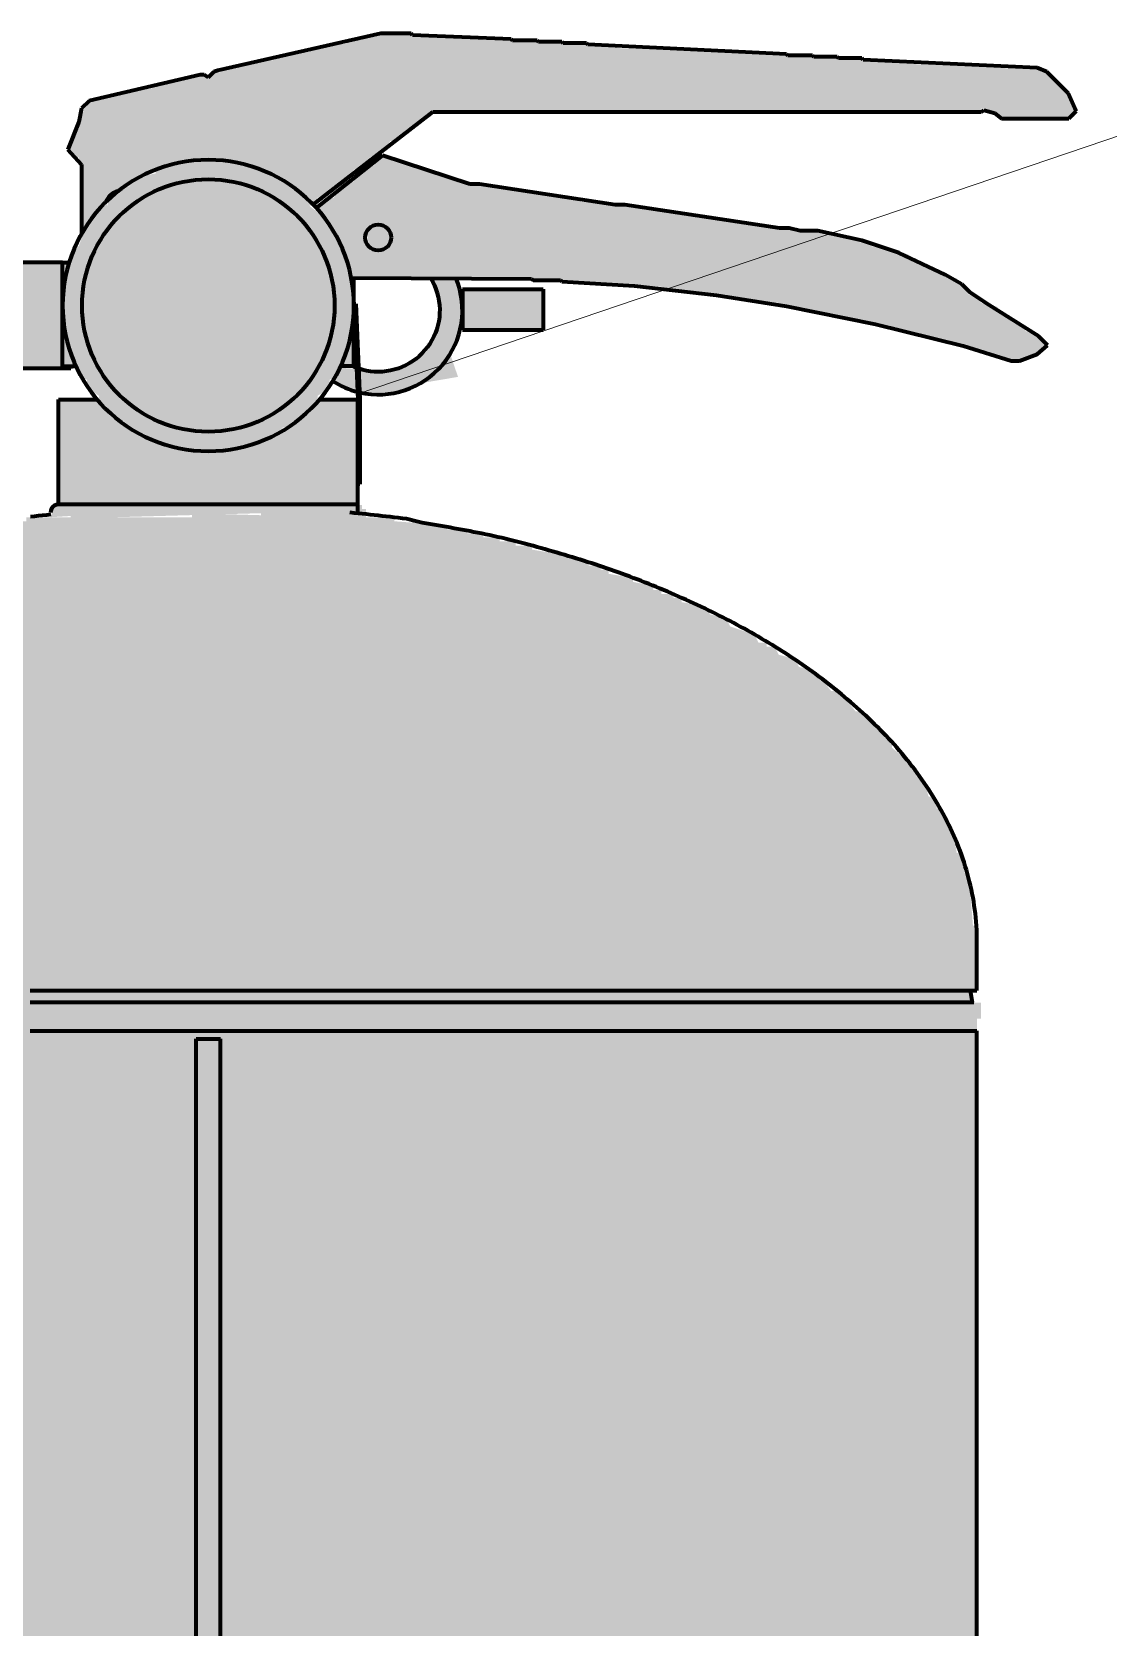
# Model space of a CAD drawing. Header units: millimetres. Extents: x 0 to 2208, y 0 to 420.
# Drawn here: x 2001.01 to 2027.61, y 308.46 to 347.9 of the extents above; entities that cross this region are included whole.
import ezdxf

# ---------------------------------------------------------------- set-up
doc = ezdxf.new("R2010")
doc.units = ezdxf.units.MM
for name, color, linetype, lineweight in [('01-VISIBLE', 7, 'CONTINUOUS', 70), ('08-FINA', 5, 'CONTINUOUS', 18), ('13-GRAFICA', 30, 'CONTINUOUS', 18)]:
    doc.layers.add(name, color=color, linetype=linetype, lineweight=lineweight)

msp = doc.modelspace()

# ---------------------------------------------------------------- hatches: boundary and pattern name
at = {"layer": '08-FINA'}
h = msp.add_hatch(color=7, dxfattribs=at)
h.dxf.hatch_style = 1
h.paths.add_polyline_path([(2009.049, 338.946), (2011.545, 339.37), (2011.288, 340.128)])
at = {"layer": '13-GRAFICA', "true_color": 0xd6d9de}
h = msp.add_hatch(color=7, dxfattribs=at)
h.dxf.hatch_style = 1
h.paths.add_polyline_path([(2002.273, 343), (2002.273, 344.6), (2002.173, 344.6), (2002.173, 344.8), (2002.073, 344.8), (2001.873, 345.1), (2001.973, 345.1), (2001.973, 345.3), (2002.073, 345.3), (2002.073, 345.5), (2002.173, 345.5), (2002.173, 345.9), (2002.273, 345.9), (2002.373, 346.2), (2003.073, 346.3), (2003.073, 346.4), (2003.473, 346.4), (2003.473, 346.5), (2003.973, 346.5), (2003.973, 346.6), (2004.373, 346.6), (2004.373, 346.7), (2004.773, 346.7), (2004.773, 346.8), (2005.473, 346.8), (2005.473, 346.9), (2005.673, 346.9), (2005.673, 347), (2006.073, 347), (2006.073, 347.1), (2006.473, 347.1), (2006.473, 347.2), (2006.973, 347.2), (2006.973, 347.3), (2007.373, 347.3), (2007.373, 347.4), (2007.873, 347.4), (2007.873, 347.5), (2008.273, 347.5), (2008.273, 347.6), (2008.773, 347.6), (2008.773, 347.7), (2009.173, 347.7), (2009.173, 347.8), (2009.573, 347.8), (2009.573, 347.9), (2012.173, 347.8), (2012.173, 347.7), (2014.073, 347.7), (2014.073, 347.6), (2015.473, 347.6), (2015.473, 347.5), (2019.673, 347.4), (2019.673, 347.3), (2022.873, 347.2), (2022.873, 347.1), (2025.073, 347.1), (2025.073, 347), (2025.973, 347), (2025.973, 346.9), (2026.173, 346.9), (2026.173, 346.8), (2026.673, 346.4), (2026.673, 346.2), (2026.773, 346.2), (2026.773, 346), (2026.873, 346), (2026.773, 345.8), (2024.873, 345.8), (2024.873, 345.9), (2024.573, 345.9), (2024.573, 346), (2024.473, 346), (2024.473, 345.9), (2010.873, 345.9), (2010.873, 345.8), (2010.673, 345.8), (2010.473, 345.5), (2010.273, 345.5), (2010.073, 345.2), (2009.873, 345.2), (2009.573, 344.8), (2009.373, 344.8), (2009.173, 344.5), (2008.973, 344.5), (2008.673, 344.1), (2008.473, 344.1), (2008.273, 343.8), (2008.073, 343.8), (2007.973, 343.6), (2007.873, 343.6), (2007.773, 343.9), (2007.573, 343.9), (2007.573, 344), (2007.273, 344.1), (2007.173, 344.3), (2006.673, 344.4), (2006.673, 344.5), (2006.473, 344.5), (2006.473, 344.6), (2006.073, 344.6), (2006.073, 344.7), (2004.673, 344.7), (2004.673, 344.6), (2004.273, 344.6), (2004.273, 344.5), (2003.773, 344.4), (2003.773, 344.3), (2003.573, 344.3), (2003.473, 344.1), (2003.073, 344), (2003.073, 343.9), (2002.873, 343.8), (2002.873, 343.6), (2002.373, 343.2), (2002.373, 343)])
h = msp.add_hatch(color=7, dxfattribs=at)
h.dxf.hatch_style = 1
h.paths.add_polyline_path([(2009.473, 344.6), (2009.573, 344.8), (2009.873, 344.8), (2009.873, 343), (2009.773, 343), (2009.773, 343.1), (2009.373, 343.1), (2009.373, 343), (2009.273, 343), (2009.273, 344.6)])
h = msp.add_hatch(color=7, dxfattribs=at)
h.dxf.hatch_style = 1
h.paths.add_polyline_path([(2009.973, 344.8), (2009.973, 344.7), (2010.273, 344.7), (2010.273, 344.6), (2010.573, 344.6), (2010.573, 344.5), (2010.873, 344.5), (2010.873, 344.4), (2011.173, 344.4), (2011.173, 344.3), (2011.473, 344.3), (2011.473, 344.2), (2011.773, 344.2), (2011.773, 344.1), (2012.673, 344.1), (2012.673, 344), (2013.973, 343.9), (2013.973, 343.8), (2014.573, 343.8), (2014.573, 343.7), (2016.173, 343.6), (2016.173, 343.5), (2016.873, 343.5), (2016.873, 343.4), (2017.473, 343.4), (2017.473, 343.3), (2018.173, 343.3), (2018.173, 343.2), (2018.873, 343.2), (2018.873, 343.1), (2019.473, 343.1), (2019.473, 343), (2020.573, 343), (2020.573, 342.9), (2021.473, 342.8), (2021.473, 342.7), (2021.773, 342.7), (2021.773, 342.6), (2022.673, 342.4), (2022.673, 342.3), (2022.873, 342.3), (2022.873, 342.2), (2023.073, 342.2), (2023.073, 342.1), (2023.273, 342.1), (2023.273, 342), (2023.873, 341.8), (2024.173, 341.4), (2024.373, 341.4), (2024.473, 341.2), (2024.873, 341.1), (2024.973, 340.9), (2025.173, 340.9), (2025.273, 340.7), (2025.473, 340.7), (2025.573, 340.5), (2025.773, 340.5), (2026.073, 340.1), (2025.973, 340.1), (2025.873, 339.9), (2025.673, 339.9), (2025.673, 339.8), (2024.973, 339.8), (2024.973, 339.9), (2024.673, 339.9), (2024.673, 340), (2024.273, 340), (2024.273, 340.1), (2023.973, 340.1), (2023.973, 340.2), (2023.573, 340.2), (2023.573, 340.3), (2023.173, 340.3), (2023.173, 340.4), (2022.773, 340.4), (2022.773, 340.5), (2022.373, 340.5), (2022.373, 340.6), (2021.973, 340.6), (2021.973, 340.7), (2021.473, 340.7), (2021.473, 340.8), (2020.973, 340.8), (2020.973, 340.9), (2020.473, 340.9), (2020.473, 341), (2019.973, 341), (2019.973, 341.1), (2019.473, 341.1), (2019.473, 341.2), (2018.173, 341.3), (2018.173, 341.4), (2016.573, 341.5), (2016.573, 341.6), (2014.073, 341.7), (2014.073, 341.8), (2009.873, 341.8), (2009.873, 342.6), (2009.873, 343), (2009.873, 344.8)])
at = {"layer": '13-GRAFICA', "true_color": 0xffffff}
h = msp.add_hatch(color=7, dxfattribs=at)
h.dxf.hatch_style = 1
h.paths.add_polyline_path([(2001.773, 340.6), (2001.773, 341.7), (2001.873, 341.7), (2001.973, 342.4), (2002.073, 342.4), (2002.073, 342.6), (2002.173, 342.6), (2002.373, 343.2), (2002.873, 343.6), (2002.973, 343.9), (2003.173, 343.9), (2003.173, 344), (2003.473, 344.1), (2003.573, 344.3), (2004.073, 344.4), (2004.073, 344.5), (2004.273, 344.5), (2004.273, 344.6), (2004.673, 344.6), (2004.673, 344.7), (2006.073, 344.7), (2006.073, 344.6), (2006.473, 344.6), (2006.473, 344.5), (2006.673, 344.5), (2006.673, 344.4), (2007.173, 344.3), (2007.273, 344.1), (2007.473, 344.1), (2007.573, 343.9), (2007.773, 343.9), (2007.873, 343.6), (2008.373, 343.2), (2008.373, 343), (2008.473, 343), (2008.473, 342.8), (2008.573, 342.8), (2008.573, 342.6), (2008.673, 342.6), (2008.673, 342.4), (2008.773, 342.4), (2008.873, 341.7), (2008.973, 341.7), (2008.973, 340.6), (2008.873, 340.6), (2008.873, 340.2), (2008.773, 340.2), (2008.773, 339.8), (2008.673, 339.8), (2008.573, 339.4), (2008.373, 339.3), (2008.373, 339.1), (2008.073, 338.9), (2008.073, 338.7), (2007.973, 338.7), (2007.673, 338.3), (2007.473, 338.3), (2007.473, 338.2), (2007.173, 338.1), (2007.073, 337.9), (2006.773, 337.9), (2006.773, 337.8), (2006.273, 337.7), (2006.273, 337.6), (2005.473, 337.6), (2005.473, 337.5), (2005.273, 337.5), (2005.273, 337.6), (2004.473, 337.6), (2004.473, 337.7), (2004.173, 337.7), (2004.173, 337.8), (2003.973, 337.8), (2003.973, 337.9), (2003.673, 337.9), (2003.573, 338.1), (2003.373, 338.1), (2003.273, 338.3), (2003.073, 338.3), (2003.073, 338.4), (2002.673, 338.7), (2002.673, 338.9), (2002.373, 339.1), (2002.373, 339.3), (2002.173, 339.4), (2002.173, 339.6), (2002.073, 339.6), (2002.073, 339.8), (2001.973, 339.8), (2001.973, 340.2), (2001.873, 340.2), (2001.873, 340.6)])
at = {"layer": '13-GRAFICA', "true_color": 0xd6d9de}
h = msp.add_hatch(color=7, dxfattribs=at)
h.dxf.hatch_style = 1
h.paths.add_polyline_path([(2008.573, 342.8), (2008.473, 342.8), (2008.373, 343.2), (2008.073, 343.4), (2008.073, 343.6), (2008.173, 343.6), (2008.273, 343.8), (2008.473, 343.8), (2008.773, 344.2), (2008.973, 344.2), (2008.973, 344.3), (2009.073, 344.3), (2009.273, 344.6), (2009.273, 343), (2009.273, 342.6), (2009.273, 341.8), (2008.873, 341.8), (2008.773, 342.4), (2008.673, 342.4), (2008.673, 342.6), (2008.573, 342.6)])
at = {"layer": '13-GRAFICA', "true_color": 0x009146}
h = msp.add_hatch(color=7, dxfattribs=at)
h.dxf.hatch_style = 1
h.paths.add_polyline_path([(2004.341, 343.927), (2004.378, 343.94), (2004.587, 344.006), (2004.625, 344.016), (2004.839, 344.064), (2004.878, 344.071), (2005.095, 344.099), (2005.134, 344.103), (2005.353, 344.112), (2005.393, 344.112), (2005.612, 344.103), (2005.651, 344.099), (2005.868, 344.071), (2005.907, 344.064), (2006.121, 344.016), (2006.159, 344.006), (2006.368, 343.94), (2006.405, 343.927), (2006.607, 343.843), (2006.262, 343.01), (2006.078, 343.086), (2005.906, 343.14), (2005.731, 343.179), (2005.553, 343.203), (2005.373, 343.211), (2005.193, 343.203), (2005.015, 343.179), (2004.84, 343.14), (2004.668, 343.086), (2004.484, 343.01), (2004.139, 343.843)])
at = {"layer": '13-GRAFICA', "true_color": 0xc81e2d}
h = msp.add_hatch(color=7, dxfattribs=at)
h.dxf.hatch_style = 1
h.paths.add_polyline_path([(2003.116, 339.231), (2003.091, 339.261), (2002.958, 339.435), (2002.935, 339.467), (2002.817, 339.652), (2002.798, 339.686), (2002.697, 339.88), (2002.68, 339.916), (2002.596, 340.118), (2002.583, 340.155), (2002.517, 340.364), (2002.507, 340.402), (2002.459, 340.616), (2002.452, 340.655), (2002.424, 340.872), (2002.42, 340.911), (2002.411, 341.13), (2002.411, 341.17), (2002.42, 341.389), (2002.424, 341.428), (2002.452, 341.645), (2002.459, 341.684), (2002.507, 341.898), (2002.517, 341.936), (2002.583, 342.145), (2002.596, 342.182), (2002.68, 342.384), (2002.697, 342.42), (2002.798, 342.614), (2002.817, 342.648), (2002.935, 342.833), (2002.958, 342.865), (2003.091, 343.039), (2003.116, 343.069), (2003.264, 343.231), (2003.292, 343.259), (2003.454, 343.407), (2003.484, 343.432), (2003.658, 343.565), (2003.69, 343.588), (2003.875, 343.706), (2003.909, 343.725), (2004.103, 343.826), (2004.52, 343.027), (2004.343, 342.935), (2004.191, 342.838), (2004.048, 342.728), (2003.916, 342.607), (2003.795, 342.475), (2003.685, 342.332), (2003.588, 342.18), (2003.505, 342.021), (2003.437, 341.855), (2003.383, 341.683), (2003.344, 341.508), (2003.32, 341.33), (2003.312, 341.15), (2003.32, 340.97), (2003.344, 340.792), (2003.383, 340.617), (2003.437, 340.445), (2003.505, 340.279), (2003.588, 340.12), (2003.685, 339.968), (2003.795, 339.825), (2003.929, 339.678), (2003.264, 339.069)])
h = msp.add_hatch(color=7, dxfattribs=at)
h.dxf.hatch_style = 1
h.paths.add_polyline_path([(2006.837, 343.725), (2006.871, 343.706), (2007.056, 343.588), (2007.088, 343.565), (2007.262, 343.432), (2007.292, 343.407), (2007.454, 343.259), (2007.482, 343.231), (2007.63, 343.069), (2007.655, 343.039), (2007.788, 342.865), (2007.811, 342.833), (2007.929, 342.648), (2007.948, 342.614), (2008.049, 342.42), (2008.066, 342.384), (2008.15, 342.182), (2008.163, 342.145), (2008.229, 341.936), (2008.239, 341.898), (2008.287, 341.684), (2008.294, 341.645), (2008.322, 341.428), (2008.326, 341.389), (2008.335, 341.17), (2008.335, 341.13), (2008.326, 340.911), (2008.322, 340.872), (2008.294, 340.655), (2008.287, 340.616), (2008.239, 340.402), (2008.229, 340.364), (2008.163, 340.155), (2008.15, 340.118), (2008.066, 339.916), (2008.049, 339.88), (2007.948, 339.686), (2007.929, 339.652), (2007.811, 339.467), (2007.788, 339.435), (2007.655, 339.261), (2007.63, 339.231), (2007.482, 339.069), (2006.817, 339.678), (2006.951, 339.825), (2007.061, 339.968), (2007.158, 340.12), (2007.241, 340.279), (2007.309, 340.445), (2007.363, 340.617), (2007.402, 340.792), (2007.426, 340.97), (2007.434, 341.15), (2007.426, 341.33), (2007.402, 341.508), (2007.363, 341.683), (2007.309, 341.855), (2007.241, 342.021), (2007.158, 342.18), (2007.061, 342.332), (2006.951, 342.475), (2006.83, 342.607), (2006.698, 342.728), (2006.555, 342.838), (2006.403, 342.935), (2006.226, 343.027), (2006.643, 343.826)])
at = {"layer": '13-GRAFICA', "true_color": 0x191919}
h = msp.add_hatch(color=7, dxfattribs=at)
h.dxf.hatch_style = 1
h.paths.add_polyline_path([(2005.534, 343.08), (2005.537, 343.092), (2005.541, 343.104), (2005.545, 343.116), (2005.551, 343.127), (2005.558, 343.138), (2005.567, 343.147), (2005.575, 343.156), (2005.585, 343.164), (2005.596, 343.171), (2005.607, 343.177), (2005.619, 343.182), (2005.631, 343.186), (2005.643, 343.188), (2005.656, 343.189), (2005.668, 343.189), (2005.681, 343.188), (2005.693, 343.185), (2005.705, 343.182), (2005.717, 343.177), (2005.728, 343.171), (2005.739, 343.164), (2005.749, 343.156), (2005.757, 343.147), (2005.765, 343.137), (2005.772, 343.126), (2005.778, 343.115), (2005.783, 343.104), (2005.787, 343.091), (2005.789, 343.079), (2005.79, 343.066), (2005.79, 343.054), (2005.789, 343.041), (2005.5, 341.131), (2005.498, 341.118), (2005.494, 341.106), (2005.489, 341.095), (2005.483, 341.083), (2005.476, 341.073), (2005.468, 341.063), (2005.459, 341.054), (2005.449, 341.046), (2005.439, 341.039), (2005.428, 341.033), (2005.416, 341.029), (2005.404, 341.025), (2005.392, 341.023), (2005.379, 341.021), (2005.366, 341.021), (2005.354, 341.023), (2005.341, 341.025), (2005.329, 341.029), (2005.318, 341.034), (2005.306, 341.04), (2005.296, 341.047), (2005.286, 341.055), (2005.277, 341.064), (2005.269, 341.074), (2005.262, 341.084), (2005.256, 341.095), (2005.252, 341.107), (2005.248, 341.119), (2005.246, 341.131), (2005.244, 341.144), (2005.244, 341.157), (2005.246, 341.169)])
at = {"layer": '13-GRAFICA', "true_color": 0xd6d9de}
h = msp.add_hatch(color=7, dxfattribs=at)
h.dxf.hatch_style = 1
h.paths.add_polyline_path([(2009.273, 343), (2009.373, 343), (2009.373, 343.1), (2009.773, 343.1), (2009.773, 343), (2009.873, 343), (2009.873, 342.6), (2009.773, 342.6), (2009.773, 342.5), (2009.373, 342.5)])
h = msp.add_hatch(color=7, dxfattribs=at)
h.dxf.hatch_style = 1
h.paths.add_polyline_path([(2009.273, 341.8), (2009.273, 342.6), (2009.373, 342.6), (2009.373, 342.5), (2009.773, 342.5), (2009.773, 342.6), (2009.873, 342.6), (2009.873, 341.8)])
h = msp.add_hatch(color=7, dxfattribs=at)
h.dxf.hatch_style = 1
h.paths.add_polyline_path([(2000.173, 342.2), (2001.973, 342.2), (2001.973, 342.1), (2001.873, 342.1), (2001.873, 341.7), (2001.773, 341.7), (2001.773, 340.6), (2001.873, 340.6), (2001.873, 340.2), (2001.973, 340.2), (2002.073, 339.6), (2000.173, 339.6)])
h = msp.add_hatch(color=7, dxfattribs=at)
h.dxf.hatch_style = 1
h.paths.add_polyline_path([(2008.473, 339.2), (2008.573, 339.6), (2009.973, 339.5), (2009.973, 339.6), (2010.573, 339.8), (2010.573, 339.9), (2010.773, 340), (2010.773, 340.2), (2010.973, 340.3), (2010.973, 340.6), (2011.073, 340.6), (2011.073, 341.5), (2010.973, 341.5), (2010.873, 341.8), (2011.473, 341.8), (2011.473, 341.7), (2011.573, 341.7), (2011.573, 341.3), (2011.673, 341.3), (2011.573, 340.3), (2011.473, 340.3), (2011.473, 340.1), (2011.373, 340.1), (2011.373, 339.9), (2011.173, 339.8), (2011.073, 339.5), (2010.873, 339.5), (2010.673, 339.2), (2010.473, 339.2), (2010.473, 339.1), (2010.273, 339.1), (2010.273, 339), (2008.873, 339), (2008.873, 339.1), (2008.673, 339.1), (2008.673, 339.2)])
at = {"layer": '13-GRAFICA', "true_color": 0xffd200}
h = msp.add_hatch(color=7, dxfattribs=at)
h.dxf.hatch_style = 1
h.paths.add_polyline_path([(2011.673, 340.5), (2011.673, 341.5), (2013.673, 341.5), (2013.673, 340.5)])
at = {"layer": '13-GRAFICA', "true_color": 0xc81e2d}
h = msp.add_hatch(color=7, dxfattribs=at)
h.dxf.hatch_style = 1
h.paths.add_polyline_path([(2008.973, 340.1), (2008.973, 341.1), (2009.073, 341.1), (2009.073, 340.1)])
at = {"layer": '13-GRAFICA', "true_color": 0xd6d9de}
h = msp.add_hatch(color=7, dxfattribs=at)
h.dxf.hatch_style = 1
h.paths.add_polyline_path([(2008.673, 339.8), (2008.773, 339.8), (2008.773, 340.2), (2008.873, 340.2), (2008.873, 340.6), (2008.973, 340.6), (2008.973, 339.6), (2008.673, 339.6)])
at = {"layer": '13-GRAFICA', "true_color": 0xc4c8ce}
h = msp.add_hatch(color=7, dxfattribs=at)
h.dxf.hatch_style = 1
h.paths.add_polyline_path([(2001.673, 336.2), (2001.673, 338.8), (2002.673, 338.8), (2003.073, 338.3), (2003.273, 338.3), (2003.273, 338.2), (2003.573, 338.1), (2003.673, 337.9), (2003.973, 337.9), (2003.973, 337.8), (2004.473, 337.7), (2004.473, 337.6), (2005.273, 337.6), (2005.273, 337.5), (2005.473, 337.5), (2005.473, 337.6), (2006.273, 337.6), (2006.273, 337.7), (2006.573, 337.7), (2006.573, 337.8), (2006.773, 337.8), (2006.773, 337.9), (2007.073, 337.9), (2007.173, 338.1), (2007.373, 338.1), (2007.473, 338.3), (2007.673, 338.3), (2008.073, 338.8), (2009.073, 338.8), (2009.073, 336.2)])
h = msp.add_hatch(color=7, dxfattribs=at)
h.dxf.hatch_style = 1
h.paths.add_polyline_path([(2009.173, 336.1), (2009.273, 336.1), (2009.273, 336), (2008.373, 336), (2008.373, 335.9), (2006.673, 335.9), (2006.673, 336), (2003.073, 335.9), (2003.073, 336), (2001.473, 335.9), (2001.573, 336.2), (2009.173, 336.2)])
h = msp.add_hatch(color=7, dxfattribs=at)
h.dxf.hatch_style = 1
h.paths.add_polyline_path([(1986.373, 324.2), (1986.373, 325.5), (1986.473, 325.5), (1986.473, 325.8), (1986.573, 325.8), (1986.573, 326), (1986.673, 326), (1986.673, 326.2), (1986.773, 326.2), (1986.773, 326.5), (1986.873, 326.5), (1986.873, 326.7), (1986.973, 326.7), (1986.973, 326.9), (1987.073, 326.9), (1987.073, 327.2), (1987.173, 327.2), (1987.173, 327.4), (1987.273, 327.4), (1987.273, 327.6), (1987.373, 327.6), (1987.373, 327.9), (1987.473, 327.9), (1987.673, 328.5), (1987.873, 328.6), (1987.873, 328.8), (1988.173, 329), (1988.173, 329.2), (1988.373, 329.3), (1988.373, 329.5), (1988.673, 329.7), (1988.673, 329.9), (1988.973, 330.1), (1988.973, 330.3), (1989.173, 330.4), (1989.173, 330.6), (1989.273, 330.6), (1989.573, 331), (1989.773, 331), (1989.873, 331.2), (1990.073, 331.2), (1990.173, 331.4), (1990.373, 331.4), (1990.573, 331.7), (1990.773, 331.7), (1990.873, 331.9), (1991.073, 331.9), (1991.373, 332.3), (1991.773, 332.4), (1991.873, 332.6), (1992.073, 332.6), (1992.273, 332.9), (1992.473, 332.9), (1992.573, 333.1), (1992.773, 333.1), (1992.873, 333.3), (1993.073, 333.3), (1993.073, 333.4), (1993.173, 333.4), (1993.273, 333.6), (1993.473, 333.6), (1993.473, 333.7), (1993.773, 333.7), (1993.773, 333.8), (1994.073, 333.8), (1994.073, 333.9), (1994.373, 333.9), (1994.373, 334), (1994.673, 334), (1994.673, 334.1), (1994.973, 334.1), (1994.973, 334.2), (1995.273, 334.2), (1995.273, 334.3), (1995.573, 334.3), (1995.573, 334.4), (1995.873, 334.4), (1995.873, 334.5), (1996.173, 334.5), (1996.173, 334.6), (1996.473, 334.6), (1996.473, 334.7), (1996.773, 334.7), (1996.773, 334.8), (1997.073, 334.8), (1997.073, 334.9), (1997.373, 334.9), (1997.373, 335), (1997.673, 335), (1997.673, 335.1), (1997.973, 335.1), (1997.973, 335.2), (1998.273, 335.2), (1998.273, 335.3), (1998.573, 335.3), (1998.573, 335.4), (1998.873, 335.4), (1998.873, 335.5), (1999.173, 335.5), (1999.173, 335.6), (2000.273, 335.7), (2000.273, 335.8), (2000.873, 335.8), (2000.873, 335.9), (2001.973, 335.9), (2001.973, 336), (2003.073, 336), (2003.073, 335.9), (2004.973, 335.9), (2004.973, 336), (2008.373, 335.9), (2008.373, 336), (2009.273, 336), (2009.273, 335.9), (2009.973, 335.9), (2009.973, 335.8), (2011.273, 335.7), (2011.273, 335.6), (2011.773, 335.6), (2011.773, 335.5), (2012.173, 335.5), (2012.173, 335.4), (2012.573, 335.4), (2012.573, 335.3), (2012.973, 335.3), (2012.973, 335.2), (2013.373, 335.2), (2013.373, 335.1), (2014.573, 334.9), (2014.573, 334.8), (2014.773, 334.8), (2014.773, 334.7), (2015.073, 334.7), (2015.073, 334.6), (2015.273, 334.6), (2015.273, 334.5), (2015.873, 334.4), (2015.873, 334.3), (2016.373, 334.2), (2016.373, 334.1), (2016.573, 334.1), (2016.573, 334), (2016.873, 334), (2016.873, 333.9), (2017.073, 333.9), (2017.073, 333.8), (2017.673, 333.7), (2017.773, 333.5), (2018.173, 333.4), (2018.273, 333.2), (2018.873, 333), (2018.973, 332.8), (2019.173, 332.8), (2019.173, 332.7), (2019.373, 332.7), (2019.473, 332.5), (2019.873, 332.4), (2019.973, 332.2), (2020.373, 332.1), (2020.773, 331.6), (2020.973, 331.6), (2021.373, 331.1), (2021.573, 331.1), (2021.573, 331), (2022.273, 330.4), (2022.273, 330.2), (2022.873, 329.7), (2022.873, 329.5), (2023.073, 329.4), (2023.173, 329), (2023.373, 328.9), (2023.373, 328.7), (2023.573, 328.6), (2023.573, 328.4), (2023.673, 328.4), (2023.673, 328.2), (2023.773, 328.2), (2023.873, 327.6), (2023.973, 327.6), (2024.073, 327.1), (2024.173, 327.1), (2024.273, 325.8), (2024.373, 325.8), (2024.373, 324.2)])
h = msp.add_hatch(color=7, dxfattribs=at)
h.dxf.hatch_style = 1
h.paths.add_polyline_path([(1986.273, 323.5), (1986.273, 323.9), (2024.473, 323.9), (2024.473, 323.5)])
h = msp.add_hatch(color=7, dxfattribs=at)
h.dxf.hatch_style = 1
h.paths.add_polyline_path([(1986.473, 323.9), (1986.573, 324.2), (2024.173, 324.2), (2024.273, 323.9)])
h = msp.add_hatch(color=7, dxfattribs=at)
h.dxf.hatch_style = 1
h.paths.add_polyline_path([(2024.373, 323.5), (2024.373, 259.3), (2020.473, 259.3), (2020.473, 261.8), (2010.673, 261.8), (2010.673, 259.3), (2009.973, 259.3), (2009.973, 262.4), (2005.673, 262.4), (2005.673, 263), (2024.273, 263), (2024.273, 301.2), (2005.673, 301.2), (2005.673, 323), (2005.073, 323), (2005.073, 301.2), (1986.473, 301.2), (1986.473, 263), (2005.073, 263), (2005.073, 262.4), (2000.773, 262.4), (2000.773, 259.3), (2000.073, 259.3), (2000.073, 262.4), (1986.373, 262.4), (1986.373, 323.5)])
h = msp.add_hatch(color=7, dxfattribs=at)
h.dxf.hatch_style = 1
h.paths.add_polyline_path([(2005.073, 301.2), (2005.073, 323), (2005.673, 323), (2005.673, 301.2)])

# ---------------------------------------------------------------- linework, layer by layer
at = {"layer": '01-VISIBLE'}
for p, q in [((2009.641, 347.857), (2005.611, 346.943)), ((2010.385, 347.857), (2009.641, 347.857)), ((2010.419, 347.823), (2010.385, 347.857)), ((2012.857, 347.721), (2010.419, 347.823)), ((2012.891, 347.689), (2012.857, 347.721)), ((2013.501, 347.689), (2012.891, 347.689)), ((2013.535, 347.655), (2013.501, 347.689)), ((2014.111, 347.655), (2013.535, 347.655)), ((2014.145, 347.621), (2014.111, 347.655)), ((2014.721, 347.621), (2014.145, 347.621)), ((2014.755, 347.587), (2014.721, 347.621)), ((2019.665, 347.349), (2014.755, 347.587)), ((2019.699, 347.315), (2019.665, 347.349)), ((2020.309, 347.315), (2019.699, 347.315)), ((2020.343, 347.281), (2020.309, 347.315)), ((2020.917, 347.281), (2020.343, 347.281)), ((2020.951, 347.247), (2020.917, 347.281)), ((2021.527, 347.247), (2020.951, 347.247)), ((2021.561, 347.213), (2021.527, 347.247)), ((2025.863, 347.011), (2021.561, 347.213)), ((2005.169, 346.841), (2002.427, 346.197)), ((2005.271, 346.841), (2005.169, 346.841)), ((2005.373, 346.773), (2005.271, 346.841)), ((2005.509, 346.909), (2005.373, 346.773)), ((2005.611, 346.943), (2005.509, 346.909)), ((2026.099, 346.909), (2025.863, 347.011)), ((2026.625, 346.385), (2026.099, 346.909)), ((2026.827, 345.943), (2026.625, 346.385)), ((2002.241, 346.011), (2002.173, 345.673)), ((2002.427, 346.197), (2002.241, 346.011)), ((2007.964, 343.634), (2010.927, 345.927)), ((2010.927, 345.927), (2024.473, 345.927)), ((2024.473, 345.927), (2024.541, 345.961)), ((2024.541, 345.961), (2024.813, 345.893)), ((2026.641, 345.757), (2026.827, 345.943)), ((2002.173, 345.673), (2001.901, 344.995)), ((2024.813, 345.893), (2024.981, 345.757)), ((2024.981, 345.757), (2026.641, 345.757)), ((2001.901, 344.995), (2002.241, 344.623)), ((2009.675, 344.843), (2008.044, 343.549)), ((2011.841, 344.133), (2009.675, 344.843)), ((2002.241, 344.623), (2002.241, 342.91)), ((2012.079, 344.133), (2011.841, 344.133)), ((2015.431, 343.625), (2012.079, 344.133)), ((2015.669, 343.625), (2015.431, 343.625)), ((2019.495, 343.049), (2015.669, 343.625)), ((2019.733, 343.049), (2019.495, 343.049)), ((2020.003, 342.981), (2019.733, 343.049)), ((2020.443, 342.981), (2020.003, 342.981)), ((2021.527, 342.743), (2020.443, 342.981)), ((2022.441, 342.439), (2021.527, 342.743)), ((2023.593, 341.897), (2022.441, 342.439)), ((2001.773, 342.195), (2000.193, 342.195)), ((2001.773, 339.635), (2001.773, 342.195)), ((2008.907, 341.82), (2013.365, 341.795)), ((2008.973, 339.635), (2008.973, 341.82)), ((2013.365, 341.795), (2013.399, 341.761)), ((2013.399, 341.761), (2014.077, 341.761)), ((2014.077, 341.761), (2014.111, 341.727)), ((2014.111, 341.727), (2015.905, 341.625)), ((2015.905, 341.625), (2017.937, 341.389)), ((2023.999, 341.659), (2023.593, 341.897)), ((2024.203, 341.457), (2023.999, 341.659)), ((2008.979, 341.175), (2009.019, 341.177)), ((2009.079, 338.815), (2008.979, 341.175)), ((2009.019, 341.177), (2009.119, 338.816)), ((2011.653, 341.535), (2013.653, 341.535)), ((2017.937, 341.389), (2019.665, 341.117)), ((2024.609, 341.185), (2024.203, 341.457)), ((2025.897, 340.373), (2024.609, 341.185)), ((2019.665, 341.117), (2021.867, 340.677)), ((2011.653, 340.535), (2013.653, 340.535)), ((2021.867, 340.677), (2024.033, 340.135)), ((2024.033, 340.135), (2025.219, 339.763)), ((2025.863, 339.933), (2026.117, 340.153)), ((2026.117, 340.153), (2025.897, 340.373)), ((2025.219, 339.763), (2025.423, 339.763)), ((2025.423, 339.763), (2025.863, 339.933)), ((2001.973, 339.575), (2000.193, 339.575)), ((2001.673, 336.215), (2001.673, 338.815)), ((2009.073, 336.815), (2009.073, 338.815)), ((2009.079, 336.715), (2009.079, 338.815)), ((2009.119, 338.816), (2009.119, 336.715)), ((2009.068, 336.415), (2009.068, 336.815)), ((2009.119, 336.715), (2009.079, 336.715)), ((2009.073, 336.015), (2009.073, 336.415)), ((2024.373, 324.2), (2024.373, 325.4)), ((2024.261, 323.9), (2024.213, 324.2)), ((2024.373, 301.233), (2024.373, 323.2)), ((2005.073, 301.233), (2005.073, 323)), ((2005.073, 323), (2005.673, 323)), ((2005.673, 301.233), (2005.673, 323))]:
    msp.add_line(p, q, dxfattribs=at)
for points in [[(2009.406, 343.088), (2009.406, 343.088), (2009.406, 343.088), (2009.406, 343.088), (2009.406, 343.088), (2009.406, 343.088), (2009.407, 343.089)], [(2001.773, 342.195), (2001.8, 342.195), (2001.826, 342.195), (2001.853, 342.195), (2001.879, 342.195), (2001.906, 342.195), (2001.933, 342.195)], [(2010.869, 341.809), (2010.919, 341.722), (2010.962, 341.631), (2011, 341.538), (2011.032, 341.443), (2011.057, 341.346), (2011.075, 341.247), (2011.087, 341.147), (2011.093, 341.047), (2011.091, 340.946), (2011.084, 340.846), (2011.069, 340.747), (2011.048, 340.649), (2011.021, 340.552), (2010.987, 340.457), (2010.947, 340.365), (2010.901, 340.276), (2010.849, 340.19), (2010.792, 340.107), (2010.729, 340.029), (2010.662, 339.954), (2010.589, 339.885), (2010.512, 339.82), (2010.431, 339.761), (2010.346, 339.707), (2010.258, 339.658), (2010.167, 339.616), (2010.073, 339.58), (2009.978, 339.55), (2009.88, 339.526), (2009.781, 339.509), (2009.681, 339.499), (2009.581, 339.495), (2009.48, 339.498), (2009.38, 339.507), (2009.281, 339.523), (2009.183, 339.546), (2009.087, 339.575)], [(2011.653, 341.535), (2011.653, 341.435), (2011.653, 341.335), (2011.653, 341.235), (2011.653, 341.135), (2011.653, 341.035), (2011.653, 340.935), (2011.653, 340.835), (2011.653, 340.735), (2011.653, 340.635), (2011.653, 340.535)], [(2013.653, 341.535), (2013.653, 341.435), (2013.653, 341.335), (2013.653, 341.235), (2013.653, 341.135), (2013.653, 341.035), (2013.653, 340.935), (2013.653, 340.835), (2013.653, 340.735), (2013.653, 340.635), (2013.653, 340.535)], [(2001.773, 339.635), (2001.828, 339.635), (2001.882, 339.635), (2001.937, 339.635), (2001.991, 339.635), (2002.046, 339.635), (2002.1, 339.635)], [(2001.973, 339.575), (2001.973, 339.585), (2001.973, 339.595), (2001.973, 339.605), (2001.973, 339.615), (2001.973, 339.625), (2001.973, 339.635)], [(2008.973, 339.635), (2008.918, 339.635), (2008.864, 339.635), (2008.809, 339.635), (2008.755, 339.635), (2008.7, 339.635), (2008.646, 339.635)], [(2009.046, 339.589), (2009.028, 339.596), (2009.009, 339.604), (2008.991, 339.611), (2008.972, 339.619), (2008.954, 339.627), (2008.936, 339.635)], [(2001.673, 338.815), (2001.778, 338.815), (2001.884, 338.815), (2001.989, 338.815), (2002.094, 338.815), (2002.199, 338.815), (2002.305, 338.815), (2002.41, 338.815), (2002.515, 338.815), (2002.62, 338.815)], [(2008.126, 338.815), (2008.231, 338.815), (2008.336, 338.815), (2008.441, 338.815), (2008.547, 338.815), (2008.652, 338.815), (2008.757, 338.815), (2008.862, 338.815), (2008.968, 338.815), (2009.073, 338.815)], [(2009.068, 336.815), (2009.068, 336.815), (2009.069, 336.815), (2009.07, 336.815), (2009.071, 336.815), (2009.072, 336.815), (2009.073, 336.815)], [(2001.673, 336.215), (2001.621, 336.208), (2001.573, 336.188), (2001.532, 336.157), (2001.5, 336.115), (2001.48, 336.067), (2001.473, 336.015)], [(2009.073, 336.215), (2008.972, 336.215), (2008.87, 336.215), (2008.769, 336.215), (2008.668, 336.215), (2008.566, 336.215), (2008.465, 336.215), (2008.363, 336.215), (2008.262, 336.215), (2008.161, 336.215), (2008.059, 336.215), (2007.958, 336.215), (2007.857, 336.215), (2007.755, 336.215), (2007.654, 336.215), (2007.552, 336.215), (2007.451, 336.215), (2007.35, 336.215), (2007.248, 336.215), (2007.147, 336.215), (2007.046, 336.215), (2006.944, 336.215), (2006.843, 336.215), (2006.741, 336.215), (2006.64, 336.215), (2006.539, 336.215), (2006.437, 336.215), (2006.336, 336.215), (2006.235, 336.215), (2006.133, 336.215), (2006.032, 336.215), (2005.931, 336.215), (2005.829, 336.215), (2005.728, 336.215), (2005.626, 336.215), (2005.525, 336.215), (2005.424, 336.215), (2005.322, 336.215), (2005.221, 336.215), (2005.12, 336.215), (2005.018, 336.215), (2004.917, 336.215), (2004.815, 336.215), (2004.714, 336.215), (2004.613, 336.215), (2004.511, 336.215), (2004.41, 336.215), (2004.309, 336.215), (2004.207, 336.215), (2004.106, 336.215), (2004.005, 336.215), (2003.903, 336.215), (2003.802, 336.215), (2003.7, 336.215), (2003.599, 336.215), (2003.498, 336.215), (2003.396, 336.215), (2003.295, 336.215), (2003.194, 336.215), (2003.092, 336.215), (2002.991, 336.215), (2002.889, 336.215), (2002.788, 336.215), (2002.687, 336.215), (2002.585, 336.215), (2002.484, 336.215), (2002.383, 336.215), (2002.281, 336.215), (2002.18, 336.215), (2002.078, 336.215), (2001.977, 336.215), (2001.876, 336.215), (2001.774, 336.215), (2001.673, 336.215)], [(2009.068, 336.415), (2009.068, 336.415), (2009.069, 336.415), (2009.07, 336.415), (2009.071, 336.415), (2009.072, 336.415), (2009.073, 336.415)], [(2000.979, 335.918), (2001.079, 335.929), (2001.179, 335.94), (2001.278, 335.951), (2001.378, 335.962), (2001.478, 335.973)], [(2024.373, 325.4), (2024.372, 325.5), (2024.37, 325.6), (2024.366, 325.701), (2024.36, 325.801), (2024.353, 325.901), (2024.344, 326), (2024.333, 326.1), (2024.321, 326.199), (2024.307, 326.299), (2024.292, 326.398), (2024.275, 326.497), (2024.256, 326.595), (2024.236, 326.693), (2024.215, 326.791), (2024.192, 326.889), (2024.167, 326.986), (2024.141, 327.083), (2024.113, 327.179), (2024.085, 327.275), (2024.054, 327.37), (2024.022, 327.465), (2023.989, 327.56), (2023.955, 327.654), (2023.919, 327.748), (2023.882, 327.841), (2023.843, 327.933), (2023.803, 328.025), (2023.762, 328.117), (2023.72, 328.207), (2023.676, 328.298), (2023.632, 328.387), (2023.586, 328.477), (2023.539, 328.565), (2023.491, 328.653), (2023.441, 328.74), (2023.391, 328.827), (2023.34, 328.913), (2023.287, 328.998), (2023.234, 329.083), (2023.18, 329.167), (2023.124, 329.251), (2023.068, 329.334), (2023.011, 329.416), (2022.952, 329.498), (2022.893, 329.579), (2022.833, 329.659), (2022.773, 329.738), (2022.711, 329.818), (2022.648, 329.896), (2022.585, 329.974), (2022.521, 330.051), (2022.456, 330.127), (2022.391, 330.203), (2022.324, 330.278), (2022.257, 330.353), (2022.19, 330.426), (2022.121, 330.5), (2022.052, 330.572), (2021.983, 330.644), (2021.912, 330.716), (2021.841, 330.786), (2021.77, 330.857), (2021.697, 330.926), (2021.625, 330.995), (2021.551, 331.063), (2021.477, 331.131), (2021.403, 331.198), (2021.328, 331.264), (2021.252, 331.33), (2021.176, 331.396), (2021.1, 331.46), (2021.023, 331.524), (2020.945, 331.588), (2020.867, 331.651), (2020.789, 331.713), (2020.71, 331.775), (2020.631, 331.836), (2020.551, 331.897), (2020.471, 331.957), (2020.39, 332.016), (2020.309, 332.075), (2020.228, 332.134), (2020.146, 332.192), (2020.064, 332.249), (2019.981, 332.306), (2019.898, 332.362), (2019.815, 332.418), (2019.731, 332.473), (2019.647, 332.528), (2019.563, 332.582), (2019.478, 332.636), (2019.393, 332.689), (2019.308, 332.742), (2019.222, 332.794), (2019.137, 332.845), (2019.05, 332.896), (2018.964, 332.947), (2018.877, 332.997), (2018.79, 333.047), (2018.703, 333.096), (2018.615, 333.145), (2018.527, 333.193), (2018.439, 333.241), (2018.351, 333.288), (2018.262, 333.335), (2018.173, 333.381), (2018.084, 333.427), (2017.995, 333.473), (2017.905, 333.518), (2017.816, 333.562), (2017.726, 333.606), (2017.635, 333.65), (2017.545, 333.693), (2017.454, 333.735), (2017.363, 333.778), (2017.272, 333.82), (2017.181, 333.861), (2017.089, 333.902), (2016.998, 333.942), (2016.906, 333.983), (2016.814, 334.022), (2016.722, 334.062), (2016.629, 334.1), (2016.537, 334.139), (2016.444, 334.177), (2016.351, 334.215), (2016.258, 334.252), (2016.165, 334.289), (2016.072, 334.325), (2015.978, 334.361), (2015.885, 334.397), (2015.791, 334.432), (2015.697, 334.467), (2015.603, 334.502), (2015.509, 334.536), (2015.414, 334.569), (2015.32, 334.602), (2015.225, 334.635), (2015.13, 334.668), (2015.035, 334.699), (2014.94, 334.731), (2014.845, 334.762), (2014.749, 334.793), (2014.654, 334.823), (2014.558, 334.853), (2014.462, 334.882), (2014.366, 334.912), (2014.27, 334.941), (2014.174, 334.969), (2014.078, 334.998), (2013.982, 335.026), (2013.886, 335.054), (2013.789, 335.081), (2013.693, 335.109), (2013.597, 335.136), (2013.5, 335.163), (2013.403, 335.189), (2013.307, 335.216), (2013.21, 335.242), (2013.113, 335.267), (2013.016, 335.292), (2012.919, 335.317), (2012.822, 335.341), (2012.724, 335.365), (2012.627, 335.388), (2012.529, 335.41), (2012.431, 335.432), (2012.333, 335.453), (2012.235, 335.474), (2012.137, 335.494), (2012.039, 335.514), (2011.94, 335.533), (2011.842, 335.552), (2011.743, 335.57), (2011.645, 335.588), (2011.546, 335.606), (2011.448, 335.624), (2011.349, 335.642), (2011.25, 335.659), (2011.152, 335.677), (2011.053, 335.694), (2010.954, 335.712), (2010.856, 335.729), (2010.757, 335.747), (2010.658, 335.765), (2010.56, 335.785), (2010.462, 335.807), (2010.368, 335.839), (2010.269, 335.857), (2010.17, 335.87), (2010.07, 335.883), (2009.971, 335.895), (2009.871, 335.906), (2009.772, 335.917), (2009.672, 335.929), (2009.572, 335.94), (2009.473, 335.951), (2009.373, 335.961), (2009.274, 335.972), (2009.174, 335.983), (2009.074, 335.994), (2008.975, 336.004), (2008.875, 336.015)], [(2024.293, 323.9), (2024.193, 323.9), (2024.093, 323.9), (2023.993, 323.9), (2023.893, 323.9), (2023.793, 323.9), (2023.692, 323.9), (2023.592, 323.9), (2023.492, 323.9), (2023.392, 323.9), (2023.292, 323.9), (2023.192, 323.9), (2023.092, 323.9), (2022.992, 323.9), (2022.892, 323.9), (2022.791, 323.9), (2022.691, 323.9), (2022.591, 323.9), (2022.491, 323.9), (2022.391, 323.9), (2022.291, 323.9), (2022.191, 323.9), (2022.091, 323.9), (2021.991, 323.9), (2021.89, 323.9), (2021.79, 323.9), (2021.69, 323.9), (2021.59, 323.9), (2021.49, 323.9), (2021.39, 323.9), (2021.29, 323.9), (2021.19, 323.9), (2021.09, 323.9), (2020.99, 323.9), (2020.889, 323.9), (2020.789, 323.9), (2020.689, 323.9), (2020.589, 323.9), (2020.489, 323.9), (2020.389, 323.9), (2020.289, 323.9), (2020.189, 323.9), (2020.089, 323.9), (2019.988, 323.9), (2019.888, 323.9), (2019.788, 323.9), (2019.688, 323.9), (2019.588, 323.9), (2019.488, 323.9), (2019.388, 323.9), (2019.288, 323.9), (2019.188, 323.9), (2019.087, 323.9), (2018.987, 323.9), (2018.887, 323.9), (2018.787, 323.9), (2018.687, 323.9), (2018.587, 323.9), (2018.487, 323.9), (2018.387, 323.9), (2018.287, 323.9), (2018.187, 323.9), (2018.086, 323.9), (2017.986, 323.9), (2017.886, 323.9), (2017.786, 323.9), (2017.686, 323.9), (2017.586, 323.9), (2017.486, 323.9), (2017.386, 323.9), (2017.286, 323.9), (2017.185, 323.9), (2017.085, 323.9), (2016.985, 323.9), (2016.885, 323.9), (2016.785, 323.9), (2016.685, 323.9), (2016.585, 323.9), (2016.485, 323.9), (2016.385, 323.9), (2016.285, 323.9), (2016.184, 323.9), (2016.084, 323.9), (2015.984, 323.9), (2015.884, 323.9), (2015.784, 323.9), (2015.684, 323.9), (2015.584, 323.9), (2015.484, 323.9), (2015.384, 323.9), (2015.283, 323.9), (2015.183, 323.9), (2015.083, 323.9), (2014.983, 323.9), (2014.883, 323.9), (2014.783, 323.9), (2014.683, 323.9), (2014.583, 323.9), (2014.483, 323.9), (2014.383, 323.9), (2014.282, 323.9), (2014.182, 323.9), (2014.082, 323.9), (2013.982, 323.9), (2013.882, 323.9), (2013.782, 323.9), (2013.682, 323.9), (2013.582, 323.9), (2013.482, 323.9), (2013.381, 323.9), (2013.281, 323.9), (2013.181, 323.9), (2013.081, 323.9), (2012.981, 323.9), (2012.881, 323.9), (2012.781, 323.9), (2012.681, 323.9), (2012.581, 323.9), (2012.481, 323.9), (2012.38, 323.9), (2012.28, 323.9), (2012.18, 323.9), (2012.08, 323.9), (2011.98, 323.9), (2011.88, 323.9), (2011.78, 323.9), (2011.68, 323.9), (2011.58, 323.9), (2011.479, 323.9), (2011.379, 323.9), (2011.279, 323.9), (2011.179, 323.9), (2011.079, 323.9), (2010.979, 323.9), (2010.879, 323.9), (2010.779, 323.9), (2010.679, 323.9), (2010.579, 323.9), (2010.478, 323.9), (2010.378, 323.9), (2010.278, 323.9), (2010.178, 323.9), (2010.078, 323.9), (2009.978, 323.9), (2009.878, 323.9), (2009.778, 323.9), (2009.678, 323.9), (2009.577, 323.9), (2009.477, 323.9), (2009.377, 323.9), (2009.277, 323.9), (2009.177, 323.9), (2009.077, 323.9), (2008.977, 323.9), (2008.877, 323.9), (2008.777, 323.9), (2008.676, 323.9), (2008.576, 323.9), (2008.476, 323.9), (2008.376, 323.9), (2008.276, 323.9), (2008.176, 323.9), (2008.076, 323.9), (2007.976, 323.9), (2007.876, 323.9), (2007.776, 323.9), (2007.675, 323.9), (2007.575, 323.9), (2007.475, 323.9), (2007.375, 323.9), (2007.275, 323.9), (2007.175, 323.9), (2007.075, 323.9), (2006.975, 323.9), (2006.875, 323.9), (2006.774, 323.9), (2006.674, 323.9), (2006.574, 323.9), (2006.474, 323.9), (2006.374, 323.9), (2006.274, 323.9), (2006.174, 323.9), (2006.074, 323.9), (2005.974, 323.9), (2005.874, 323.9), (2005.773, 323.9), (2005.673, 323.9), (2005.573, 323.9), (2005.473, 323.9), (2005.373, 323.9), (2005.273, 323.9), (2005.173, 323.9), (2005.073, 323.9), (2004.973, 323.9), (2004.872, 323.9), (2004.772, 323.9), (2004.672, 323.9), (2004.572, 323.9), (2004.472, 323.9), (2004.372, 323.9), (2004.272, 323.9), (2004.172, 323.9), (2004.072, 323.9), (2003.972, 323.9), (2003.871, 323.9), (2003.771, 323.9), (2003.671, 323.9), (2003.571, 323.9), (2003.471, 323.9), (2003.371, 323.9), (2003.271, 323.9), (2003.171, 323.9), (2003.071, 323.9), (2002.97, 323.9), (2002.87, 323.9), (2002.77, 323.9), (2002.67, 323.9), (2002.57, 323.9), (2002.47, 323.9), (2002.37, 323.9), (2002.27, 323.9), (2002.17, 323.9), (2002.07, 323.9), (2001.969, 323.9), (2001.869, 323.9), (2001.769, 323.9), (2001.669, 323.9), (2001.569, 323.9), (2001.469, 323.9), (2001.369, 323.9), (2001.269, 323.9), (2001.169, 323.9), (2001.068, 323.9), (2000.968, 323.9)], [(2000.973, 324.2), (2001.073, 324.2), (2001.173, 324.2), (2001.273, 324.2), (2001.373, 324.2), (2001.473, 324.2), (2001.573, 324.2), (2001.673, 324.2), (2001.773, 324.2), (2001.873, 324.2), (2001.973, 324.2), (2002.073, 324.2), (2002.173, 324.2), (2002.273, 324.2), (2002.373, 324.2), (2002.473, 324.2), (2002.573, 324.2), (2002.673, 324.2), (2002.773, 324.2), (2002.873, 324.2), (2002.973, 324.2), (2003.073, 324.2), (2003.173, 324.2), (2003.273, 324.2), (2003.373, 324.2), (2003.473, 324.2), (2003.573, 324.2), (2003.673, 324.2), (2003.773, 324.2), (2003.873, 324.2), (2003.973, 324.2), (2004.073, 324.2), (2004.173, 324.2), (2004.273, 324.2), (2004.373, 324.2), (2004.473, 324.2), (2004.573, 324.2), (2004.673, 324.2), (2004.773, 324.2), (2004.873, 324.2), (2004.973, 324.2), (2005.073, 324.2), (2005.173, 324.2), (2005.273, 324.2), (2005.373, 324.2), (2005.473, 324.2), (2005.573, 324.2), (2005.673, 324.2), (2005.773, 324.2), (2005.873, 324.2), (2005.973, 324.2), (2006.073, 324.2), (2006.173, 324.2), (2006.273, 324.2), (2006.373, 324.2), (2006.473, 324.2), (2006.573, 324.2), (2006.673, 324.2), (2006.773, 324.2), (2006.873, 324.2), (2006.973, 324.2), (2007.073, 324.2), (2007.173, 324.2), (2007.273, 324.2), (2007.373, 324.2), (2007.473, 324.2), (2007.573, 324.2), (2007.673, 324.2), (2007.773, 324.2), (2007.873, 324.2), (2007.973, 324.2), (2008.073, 324.2), (2008.173, 324.2), (2008.273, 324.2), (2008.373, 324.2), (2008.473, 324.2), (2008.573, 324.2), (2008.673, 324.2), (2008.773, 324.2), (2008.873, 324.2), (2008.973, 324.2), (2009.073, 324.2), (2009.173, 324.2), (2009.273, 324.2), (2009.373, 324.2), (2009.473, 324.2), (2009.573, 324.2), (2009.673, 324.2), (2009.773, 324.2), (2009.873, 324.2), (2009.973, 324.2), (2010.073, 324.2), (2010.173, 324.2), (2010.273, 324.2), (2010.373, 324.2), (2010.473, 324.2), (2010.573, 324.2), (2010.673, 324.2), (2010.773, 324.2), (2010.873, 324.2), (2010.973, 324.2), (2011.073, 324.2), (2011.173, 324.2), (2011.273, 324.2), (2011.373, 324.2), (2011.473, 324.2), (2011.573, 324.2), (2011.673, 324.2), (2011.773, 324.2), (2011.873, 324.2), (2011.973, 324.2), (2012.073, 324.2), (2012.173, 324.2), (2012.273, 324.2), (2012.373, 324.2), (2012.473, 324.2), (2012.573, 324.2), (2012.673, 324.2), (2012.773, 324.2), (2012.873, 324.2), (2012.973, 324.2), (2013.073, 324.2), (2013.173, 324.2), (2013.273, 324.2), (2013.373, 324.2), (2013.473, 324.2), (2013.573, 324.2), (2013.673, 324.2), (2013.773, 324.2), (2013.873, 324.2), (2013.973, 324.2), (2014.073, 324.2), (2014.173, 324.2), (2014.273, 324.2), (2014.373, 324.2), (2014.473, 324.2), (2014.573, 324.2), (2014.673, 324.2), (2014.773, 324.2), (2014.873, 324.2), (2014.973, 324.2), (2015.073, 324.2), (2015.173, 324.2), (2015.273, 324.2), (2015.373, 324.2), (2015.473, 324.2), (2015.573, 324.2), (2015.673, 324.2), (2015.773, 324.2), (2015.873, 324.2), (2015.973, 324.2), (2016.073, 324.2), (2016.173, 324.2), (2016.273, 324.2), (2016.373, 324.2), (2016.473, 324.2), (2016.573, 324.2), (2016.673, 324.2), (2016.773, 324.2), (2016.873, 324.2), (2016.973, 324.2), (2017.073, 324.2), (2017.173, 324.2), (2017.273, 324.2), (2017.373, 324.2), (2017.473, 324.2), (2017.573, 324.2), (2017.673, 324.2), (2017.773, 324.2), (2017.873, 324.2), (2017.973, 324.2), (2018.073, 324.2), (2018.173, 324.2), (2018.273, 324.2), (2018.373, 324.2), (2018.473, 324.2), (2018.573, 324.2), (2018.673, 324.2), (2018.773, 324.2), (2018.873, 324.2), (2018.973, 324.2), (2019.073, 324.2), (2019.173, 324.2), (2019.273, 324.2), (2019.373, 324.2), (2019.473, 324.2), (2019.573, 324.2), (2019.673, 324.2), (2019.773, 324.2), (2019.873, 324.2), (2019.973, 324.2), (2020.073, 324.2), (2020.173, 324.2), (2020.273, 324.2), (2020.373, 324.2), (2020.473, 324.2), (2020.573, 324.2), (2020.673, 324.2), (2020.773, 324.2), (2020.873, 324.2), (2020.973, 324.2), (2021.073, 324.2), (2021.173, 324.2), (2021.273, 324.2), (2021.373, 324.2), (2021.473, 324.2), (2021.573, 324.2), (2021.673, 324.2), (2021.773, 324.2), (2021.873, 324.2), (2021.973, 324.2), (2022.073, 324.2), (2022.173, 324.2), (2022.273, 324.2), (2022.373, 324.2), (2022.473, 324.2), (2022.573, 324.2), (2022.673, 324.2), (2022.773, 324.2), (2022.873, 324.2), (2022.973, 324.2), (2023.073, 324.2), (2023.173, 324.2), (2023.273, 324.2), (2023.373, 324.2), (2023.473, 324.2), (2023.573, 324.2), (2023.673, 324.2), (2023.773, 324.2), (2023.873, 324.2), (2023.973, 324.2), (2024.073, 324.2), (2024.173, 324.2), (2024.273, 324.2), (2024.373, 324.2)], [(2024.293, 323.9), (2024.288, 323.9), (2024.282, 323.9), (2024.277, 323.9), (2024.272, 323.9), (2024.266, 323.9), (2024.261, 323.9)], [(2000.973, 323.2), (2001.073, 323.2), (2001.173, 323.2), (2001.273, 323.2), (2001.373, 323.2), (2001.473, 323.2), (2001.573, 323.2), (2001.673, 323.2), (2001.773, 323.2), (2001.873, 323.2), (2001.973, 323.2), (2002.073, 323.2), (2002.173, 323.2), (2002.273, 323.2), (2002.373, 323.2), (2002.473, 323.2), (2002.573, 323.2), (2002.673, 323.2), (2002.773, 323.2), (2002.873, 323.2), (2002.973, 323.2), (2003.073, 323.2), (2003.173, 323.2), (2003.273, 323.2), (2003.373, 323.2), (2003.473, 323.2), (2003.573, 323.2), (2003.673, 323.2), (2003.773, 323.2), (2003.873, 323.2), (2003.973, 323.2), (2004.073, 323.2), (2004.173, 323.2), (2004.273, 323.2), (2004.373, 323.2), (2004.473, 323.2), (2004.573, 323.2), (2004.673, 323.2), (2004.773, 323.2), (2004.873, 323.2), (2004.973, 323.2), (2005.073, 323.2), (2005.173, 323.2), (2005.273, 323.2), (2005.373, 323.2), (2005.473, 323.2), (2005.573, 323.2), (2005.673, 323.2), (2005.773, 323.2), (2005.873, 323.2), (2005.973, 323.2), (2006.073, 323.2), (2006.173, 323.2), (2006.273, 323.2), (2006.373, 323.2), (2006.473, 323.2), (2006.573, 323.2), (2006.673, 323.2), (2006.773, 323.2), (2006.873, 323.2), (2006.973, 323.2), (2007.073, 323.2), (2007.173, 323.2), (2007.273, 323.2), (2007.373, 323.2), (2007.473, 323.2), (2007.573, 323.2), (2007.673, 323.2), (2007.773, 323.2), (2007.873, 323.2), (2007.973, 323.2), (2008.073, 323.2), (2008.173, 323.2), (2008.273, 323.2), (2008.373, 323.2), (2008.473, 323.2), (2008.573, 323.2), (2008.673, 323.2), (2008.773, 323.2), (2008.873, 323.2), (2008.973, 323.2), (2009.073, 323.2), (2009.173, 323.2), (2009.273, 323.2), (2009.373, 323.2), (2009.473, 323.2), (2009.573, 323.2), (2009.673, 323.2), (2009.773, 323.2), (2009.873, 323.2), (2009.973, 323.2), (2010.073, 323.2), (2010.173, 323.2), (2010.273, 323.2), (2010.373, 323.2), (2010.473, 323.2), (2010.573, 323.2), (2010.673, 323.2), (2010.773, 323.2), (2010.873, 323.2), (2010.973, 323.2), (2011.073, 323.2), (2011.173, 323.2), (2011.273, 323.2), (2011.373, 323.2), (2011.473, 323.2), (2011.573, 323.2), (2011.673, 323.2), (2011.773, 323.2), (2011.873, 323.2), (2011.973, 323.2), (2012.073, 323.2), (2012.173, 323.2), (2012.273, 323.2), (2012.373, 323.2), (2012.473, 323.2), (2012.573, 323.2), (2012.673, 323.2), (2012.773, 323.2), (2012.873, 323.2), (2012.973, 323.2), (2013.073, 323.2), (2013.173, 323.2), (2013.273, 323.2), (2013.373, 323.2), (2013.473, 323.2), (2013.573, 323.2), (2013.673, 323.2), (2013.773, 323.2), (2013.873, 323.2), (2013.973, 323.2), (2014.073, 323.2), (2014.173, 323.2), (2014.273, 323.2), (2014.373, 323.2), (2014.473, 323.2), (2014.573, 323.2), (2014.673, 323.2), (2014.773, 323.2), (2014.873, 323.2), (2014.973, 323.2), (2015.073, 323.2), (2015.173, 323.2), (2015.273, 323.2), (2015.373, 323.2), (2015.473, 323.2), (2015.573, 323.2), (2015.673, 323.2), (2015.773, 323.2), (2015.873, 323.2), (2015.973, 323.2), (2016.073, 323.2), (2016.173, 323.2), (2016.273, 323.2), (2016.373, 323.2), (2016.473, 323.2), (2016.573, 323.2), (2016.673, 323.2), (2016.773, 323.2), (2016.873, 323.2), (2016.973, 323.2), (2017.073, 323.2), (2017.173, 323.2), (2017.273, 323.2), (2017.373, 323.2), (2017.473, 323.2), (2017.573, 323.2), (2017.673, 323.2), (2017.773, 323.2), (2017.873, 323.2), (2017.973, 323.2), (2018.073, 323.2), (2018.173, 323.2), (2018.273, 323.2), (2018.373, 323.2), (2018.473, 323.2), (2018.573, 323.2), (2018.673, 323.2), (2018.773, 323.2), (2018.873, 323.2), (2018.973, 323.2), (2019.073, 323.2), (2019.173, 323.2), (2019.273, 323.2), (2019.373, 323.2), (2019.473, 323.2), (2019.573, 323.2), (2019.673, 323.2), (2019.773, 323.2), (2019.873, 323.2), (2019.973, 323.2), (2020.073, 323.2), (2020.173, 323.2), (2020.273, 323.2), (2020.373, 323.2), (2020.473, 323.2), (2020.573, 323.2), (2020.673, 323.2), (2020.773, 323.2), (2020.873, 323.2), (2020.973, 323.2), (2021.073, 323.2), (2021.173, 323.2), (2021.273, 323.2), (2021.373, 323.2), (2021.473, 323.2), (2021.573, 323.2), (2021.673, 323.2), (2021.773, 323.2), (2021.873, 323.2), (2021.973, 323.2), (2022.073, 323.2), (2022.173, 323.2), (2022.273, 323.2), (2022.373, 323.2), (2022.473, 323.2), (2022.573, 323.2), (2022.673, 323.2), (2022.773, 323.2), (2022.873, 323.2), (2022.973, 323.2), (2023.073, 323.2), (2023.173, 323.2), (2023.273, 323.2), (2023.373, 323.2), (2023.473, 323.2), (2023.573, 323.2), (2023.673, 323.2), (2023.773, 323.2), (2023.873, 323.2), (2023.973, 323.2), (2024.073, 323.2), (2024.173, 323.2), (2024.273, 323.2), (2024.373, 323.2)]]:
    msp.add_lwpolyline(points, dxfattribs=at)
for centre, radius in [((2005.373, 341.135), 3.12), ((2009.573, 342.815), 0.32)]:
    msp.add_circle(centre, radius, dxfattribs=at)
for centre, radius, start, end in [((2005.373, 341.135), 3.6, 90, -90), ((2005.373, 341.135), 3.6, -90, 90), ((2003.227, 343.573), 0.4, 101.3815, 161.3289), ((2009.573, 341.015), 2.08, -102.8119, 22.3378), ((2009.573, 341.015), 2.08, -122.7069, -103.9571)]:
    msp.add_arc(centre, radius, start, end, dxfattribs=at)
at = {"layer": '08-FINA'}
msp.add_line((2009.049, 338.946), (2030.373, 346.177), dxfattribs=at)

doc.saveas('drawing.dxf')
